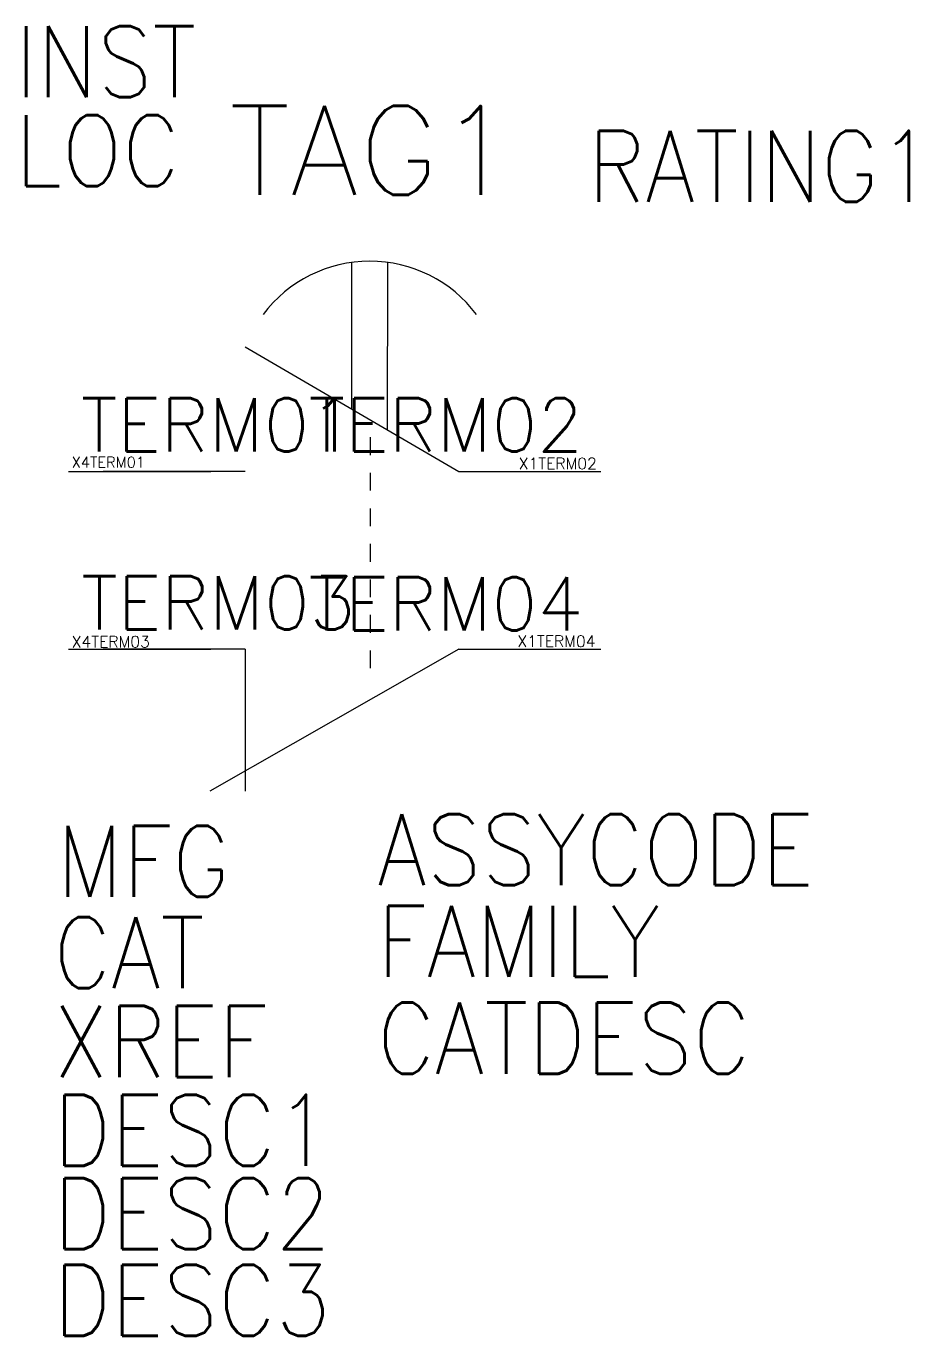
# Model space of a CAD drawing. Header units: inches. Extents: x -5 to 19.8, y -31.2 to 5.6.
import ezdxf
from ezdxf.enums import TextEntityAlignment as Align

# ---------------------------------------------------------------- set-up
doc = ezdxf.new("R2010")
doc.units = ezdxf.units.IN
doc.header["$MEASUREMENT"] = 0
doc.styles.get("Standard").update_dxf_attribs({"font": 'txt.shx'})
doc.styles.add('WD_IEC', font='romans.shx', dxfattribs={"width": 0.9, "height": 4})

msp = doc.modelspace()

# ---------------------------------------------------------------- linework, layer by layer
for p, q in [((4.126, -5.126), (4.122, -1.005)), ((5.127, -5.71), (5.13, -1.011)), ((1.126, -3.376), (7.126, -6.876)), ((4.64, -5.917), (4.64, -6.417)), ((-3.847, -6.876), (0.153, -6.876)), ((1.126, -6.876), (-2.874, -6.876)), ((4.64, -6.917), (4.64, -6.917)), ((4.64, -6.917), (4.64, -7.417)), ((7.126, -6.876), (11.126, -6.876)), ((4.64, -7.917), (4.64, -7.917)), ((4.64, -7.917), (4.64, -8.417)), ((4.64, -8.917), (4.64, -9.417)), ((4.64, -9.917), (4.64, -10.417)), ((4.64, -10.917), (4.64, -11.417)), ((-3.847, -11.876), (0.153, -11.876)), ((1.126, -11.876), (-2.874, -11.876)), ((7.126, -11.876), (0.126, -15.876)), ((1.126, -11.876), (1.126, -15.876)), ((4.64, -11.917), (4.64, -12.417)), ((7.126, -11.876), (11.126, -11.876))]:
    msp.add_line(p, q)
msp.add_arc((4.626, -4.715), 3.752, 36.9182, 143.0818)

# ---------------------------------------------------------------- texts
at = {"style": 'WD_IEC', "width": 0.9, "flags": 1}
for tag, p, s in [('INST', (-5.343, 3.649), ''), ('LOC', (-5.343, 1.149), ''), ('ASSYCODE', (4.837, -18.52), ''), ('MFG', (-4.169, -18.845), 'ACKO'), ('FAMILY', (4.837, -21.1), 'MS_ACKO'), ('CAT', (-4.266, -21.416), 'БЗ-2х'), ('XREF', (-4.266, -23.916), ''), ('CATDESC', (4.837, -23.824), ''), ('DESC1', (-4.266, -26.416), ''), ('DESC2', (-4.266, -28.762), ''), ('DESC3', (-4.266, -31.197), '')]:
    msp.add_attdef(tag, p, s, height=2, dxfattribs=at)
for tag, p, s, height in [('TAG1', (0.673, 0.904), 'БЗ-11', 2.5), ('TERM01', (-3.5, -6.32), '67', 1.5), ('TERM03', (-3.491, -11.326), '55', 1.5)]:
    msp.add_attdef(tag, p, s, height=height)
at = {"style": 'WD_IEC', "width": 0.9}
msp.add_attdef('RATING1', (10.756, 0.707), '', height=2, dxfattribs=at)
for tag, text, p in [('TERM02', '68', (10.62, -6.318)), ('TERM04', '56', (10.62, -11.354))]:
    msp.add_attdef(tag, text=text, height=1.5).set_placement(p, align=Align.RIGHT)
at = {"flags": 1}
for tag, p, height in [('X4TERM01', (-3.753, -6.77), 0.3), ('X4TERM03', (-3.753, -11.83), 0.32)]:
    msp.add_attdef(tag, p, '', height=height, dxfattribs=at)
for tag, p in [('X1TERM02', (11.009, -6.815)), ('X1TERM04', (10.971, -11.815))]:
    msp.add_attdef(tag, text='', height=0.32, dxfattribs=at).set_placement(p, align=Align.RIGHT)

doc.saveas('drawing.dxf')
